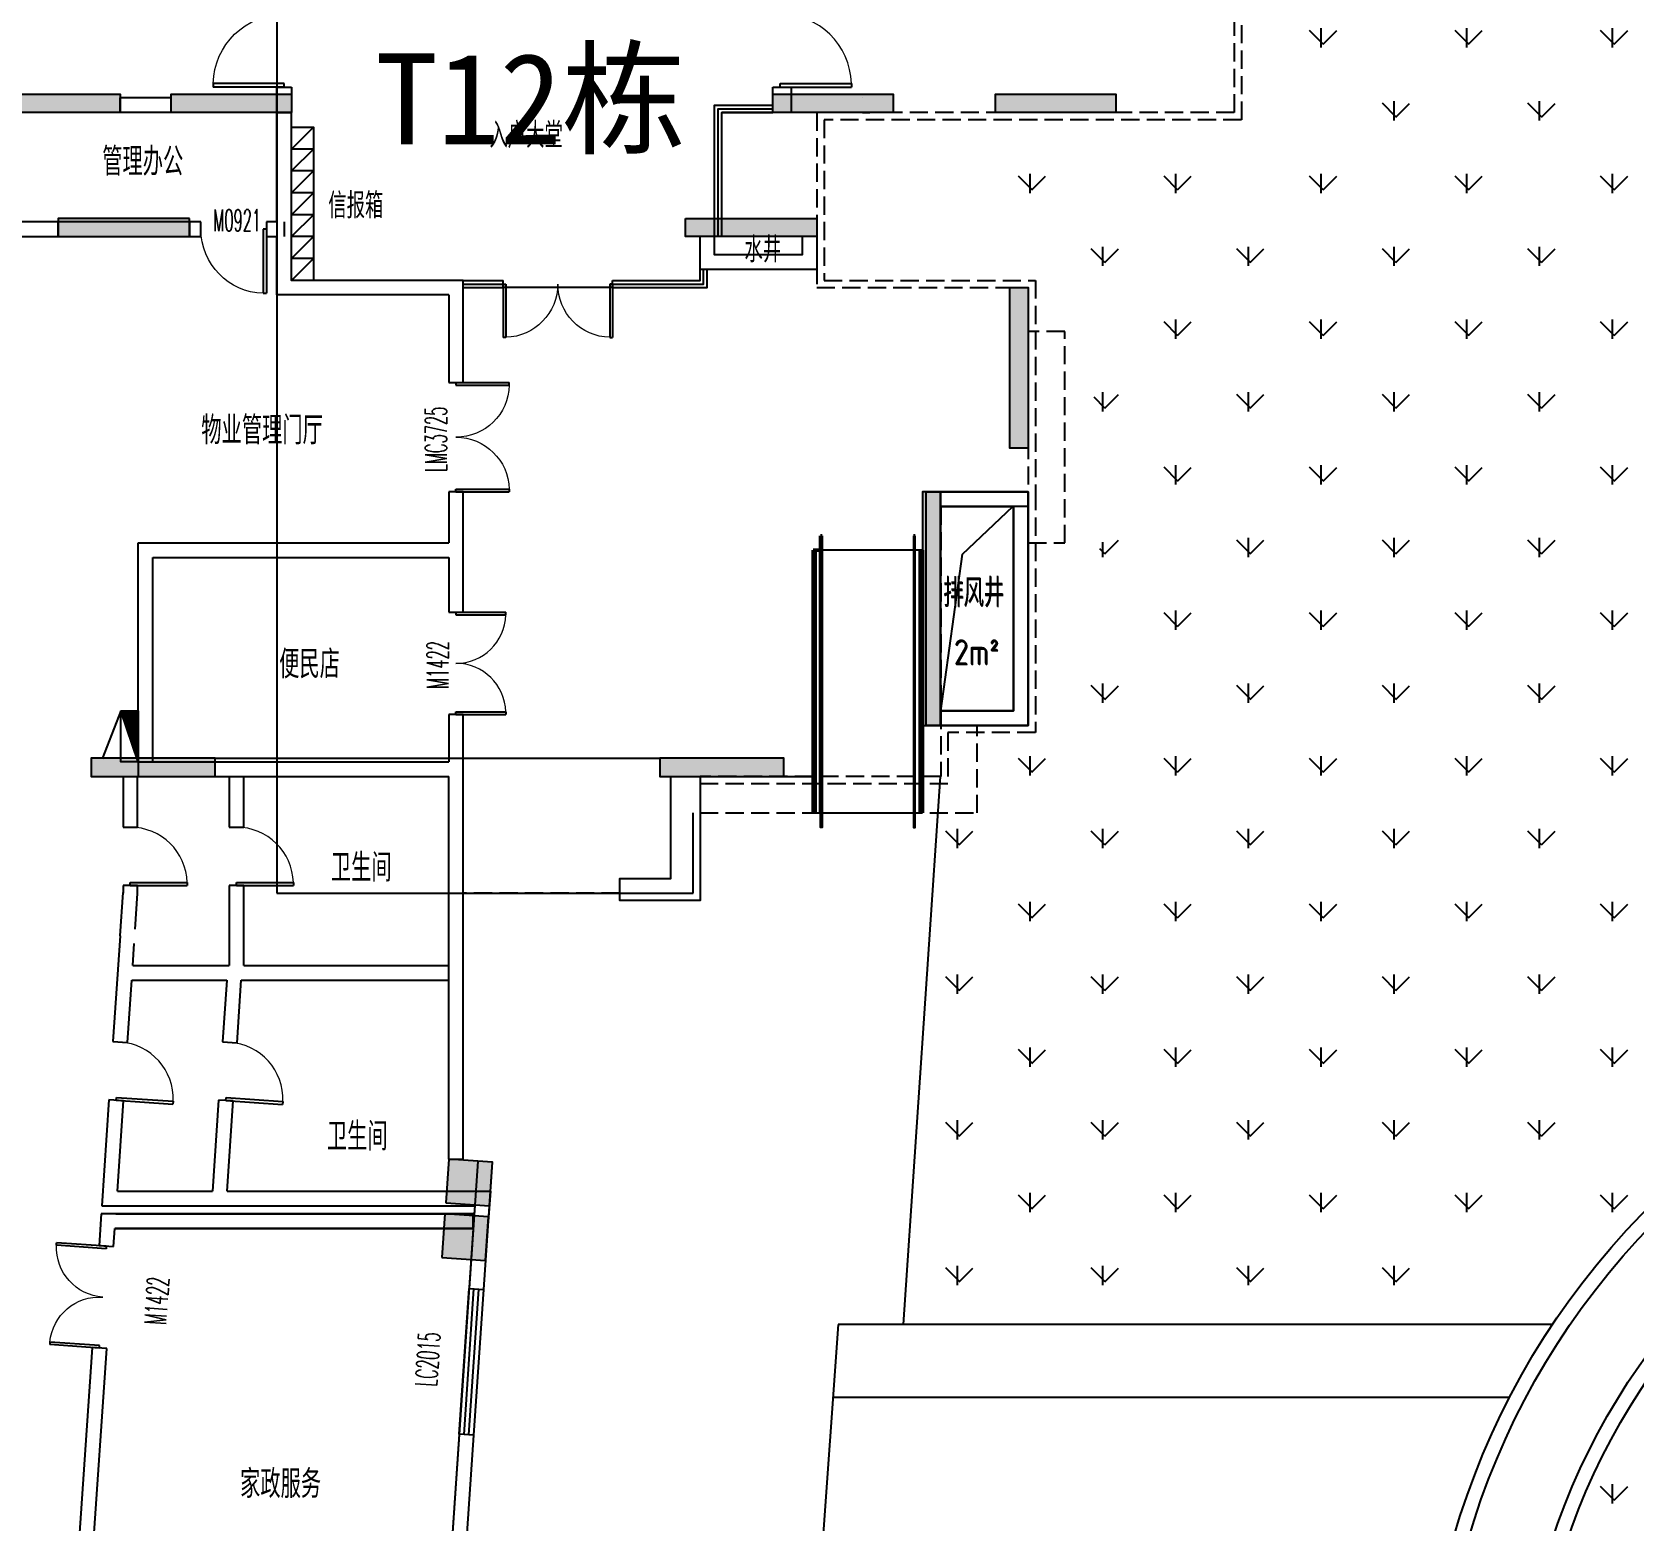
# Model space of a CAD drawing. Header units: millimetres. Extents: x 36720183 to 38160956, y 58934012 to 60388477.
# Drawn here: x 37422603 to 37444567, y 59413485 to 59433895 of the extents above; entities that cross this region are included whole.
import ezdxf

# ---------------------------------------------------------------- set-up
doc = ezdxf.new("R2010")
doc.units = ezdxf.units.MM
doc.header["$LTSCALE"] = 1000
doc.header["$MEASUREMENT"] = 0
doc.linetypes.add('DASH', pattern=[0.35, 0.25, -0.1])
doc.linetypes.add('X-A7-L1-PLAN$0$DOTE', pattern=[2.42, 2, -0.2, 0.02, -0.2])
for name, color, linetype in [('@ 绿化', 8, 'Continuous'), ('@YL', 2, 'Continuous'), ('C_Wall', 6, 'Continuous'), ('COLUMN', 9, 'Continuous'), ('DIM_LEAD', 3, 'Continuous'), ('j-建筑提资说明', 5, 'Continuous'), ('PUB_HATCH', 8, 'Continuous'), ('PUB_TEXT', 7, 'Continuous'), ('RMJM - P1 - P - 120-1$0$文字说明', 7, 'Continuous'), ('STAIR', 2, 'Continuous'), ('TEXT', 1, 'Continuous'), ('WALL', 4, 'Continuous'), ('WINDOW', 2, 'Continuous'), ('WINDOW_TEXT', 3, 'Continuous'), ('X-A7-L1-PLAN$0$240_STAIR_R', 1, 'Continuous'), ('X-A7-L1-PLAN$0$dote', 1, 'X-A7-L1-PLAN$0$DOTE'), ('水X-EQU', 200, 'Continuous'), ('绿地', 85, 'Continuous'), ('裙楼挑廊', 7, 'Continuous'), ('首层轮廓', 6, 'Continuous')]:
    doc.layers.add(name, color=color, linetype=linetype)
doc.layers.add('X-A7-L1-PLAN$0$230_Floors', color=1, linetype='Continuous', lineweight=50)
doc.styles.add('_TCH_WINDOW', font='SIMPLEX.shx', dxfattribs={"width": 0.7, "height": 3.5, "bigfont": 'GBCBIG.shx'})
doc.styles.add('RMJM - P1 - P - 120-1$0$RMJM_TEXT', font='ARIAL.TTF', dxfattribs={"height": 2.5})
doc.styles.get("Standard").update_dxf_attribs({"font": 'gbenor.shx', "bigfont": 'gbcbig.shx'})
pattern_1 = [(90, (0, 0), (-997.795475, 997.795475), [264.58066, -1731.01015]), (45, (0, 0), (-997.796155, 997.796155), [264.58066, -1146.51615]), (135, (0, 0), (-997.796155, -997.796155), [264.58066, -1146.51615])]

# ---------------------------------------------------------------- blocks, each defined once
blk = doc.blocks.new('gj1-0107')
at = {"layer": 'WALL', "color": 2}
for points in [[(42797580, 57714923), (42798980, 57714923), (42798980, 57711723), (42797580, 57711723)], [(42797780, 57714723), (42798780, 57714723), (42798780, 57711923), (42797780, 57711923)]]:
    blk.add_lwpolyline(points, close=True, dxfattribs=at)
at = {"layer": 'j-建筑提资说明', "color": 2, "insert": (42797968, 57712894), "char_height": 350, "width": 1174.39, "attachment_point": 1}
blk.add_mtext('2m² ', dxfattribs=at)
at = {"layer": 'PUB_TEXT', "color": 2}
blk.add_text('排风井', height=385.8, dxfattribs=at).set_placement((42797822, 57713341))
blk = doc.blocks.new('_FZH')
blk.add_lwpolyline([(-0.5, -0.5), (0.5, -0.5), (0.5, 0.5), (-0.5, 0.5)], close=True)
at = {"layer": 'PUB_HATCH'}
blk.add_solid([(-0.5, -0.5), (0.5, -0.5), (-0.5, 0.5), (0.5, 0.5)], dxfattribs=at)
blk = doc.blocks.new('A$C0E546E4F')
at = {"layer": '水X-EQU'}
h = blk.add_hatch(dxfattribs=at)
h.set_pattern_fill('ANSI31', color=256, scale=80, style=0)
h.set_pattern_definition([(45, (-34231878.309, -36246077.902), (-7.0710678119, 7.0710678119), [])])
h.paths.add_polyline_path([(0, 240), (0, 0), (700, 0)])
for p, q in [((0, 240), (659, 493)), ((700, 0), (0, 240))]:
    blk.add_line(p, q, dxfattribs=at)
blk.add_lwpolyline([(0, 240), (0, 0), (700, 0), (700, 240)], close=True, dxfattribs=at)
blk = doc.blocks.new('$DorLib2D$00000001')
for p, q in [((0.45, 0.975), (0.5, 0.975)), ((0.45, 0), (0.45, 0.975)), ((0.5, 0), (0.5, 0.975)), ((0.5, 0), (0.45, 0))]:
    blk.add_line(p, q)
at = {"lineweight": 13}
blk.add_arc((0.475, 0), 0.975, 91.4693, 180, dxfattribs=at)
blk = doc.blocks.new('$DorLib2D$00000002')
for p, q in [((-0.5, 0), (-0.5, 0.4875)), ((-0.475, 0.4875), (-0.5, 0.4875)), ((-0.475, 0), (-0.475, 0.4875)), ((0.475, 0), (0.475, 0.4875)), ((0.475, 0.4875), (0.5, 0.4875)), ((0.5, 0), (0.5, 0.4875)), ((-0.5, 0), (-0.475, 0)), ((0.5, 0), (0.475, 0))]:
    blk.add_line(p, q)
at = {"lineweight": 13}
for centre, start, end in [((-0.4875, 0), 0, 88.53072), ((0.4875, 0), 91.46928, 180)]:
    blk.add_arc(centre, 0.4875, start, end, dxfattribs=at)
blk = doc.blocks.new('scjg0112')
at = {"layer": 'C_Wall'}
h = blk.add_hatch(color=252, dxfattribs=at)
h.dxf.hatch_style = 1
h.paths.add_polyline_path([(4965705, -2297534), (4965705, -2297334), (4965455, -2297334), (4965455, -2298984), (4965705, -2298984)])
h.paths.add_polyline_path([(4965705, -2300284), (4965455, -2300284), (4965455, -2301934), (4965705, -2301934), (4965705, -2301734)])
h.paths.add_polyline_path([(4967305, -2301734), (4967055, -2301734), (4967055, -2305234), (4967305, -2305234)])
h.paths.add_polyline_path([(4969805, -2309034), (4969805, -2308834), (4969555, -2308834), (4969555, -2311034), (4969805, -2311034)])
h.paths.add_polyline_path([(4971005, -2311634), (4970755, -2311634), (4970755, -2314834), (4971005, -2314834)])
h.paths.add_polyline_path([(4974606, -2315284), (4972905, -2315284), (4972905, -2315534), (4973055, -2315534), (4973055, -2315534), (4974606, -2315534)])
h.paths.add_polyline_path([(4982405, -2315284), (4980705, -2315284), (4980705, -2315534), (4980855, -2315534), (4980855, -2315534), (4982405, -2315534)])
h.paths.add_polyline_path([(4984555, -2311634), (4984305, -2311634), (4984305, -2314834), (4984555, -2314834), (4984555, -2314734)])
h.paths.add_polyline_path([(4985755, -2308834), (4985505, -2308834), (4985505, -2309034), (4985505, -2311034), (4985755, -2311034)])
h.paths.add_polyline_path([(4982855, -2307884), (4981055, -2307884), (4981055, -2308134), (4982855, -2308134)])
h.paths.add_polyline_path([(4974255, -2307884), (4972455, -2307884), (4972455, -2308134), (4974255, -2308134)])
h.paths.add_polyline_path([(4973305, -2306184), (4973105, -2306184), (4971655, -2306184), (4971655, -2306434), (4973305, -2306434)])
h.paths.add_polyline_path([(4975655, -2306184), (4975455, -2306184), (4974005, -2306184), (4974005, -2306434), (4975655, -2306434)])
h.paths.add_polyline_path([(4970255, -2304334), (4970005, -2304334), (4970005, -2304984), (4969255, -2304984), (4969255, -2305234), (4970255, -2305234)])
h.paths.add_polyline_path([(4975655, -2303484), (4975405, -2303484), (4975405, -2304834), (4975905, -2304834), (4975905, -2304584), (4975655, -2304584)])
h.paths.add_polyline_path([(4975655, -2298234), (4977655, -2298234), (4977655, -2298984), (4977855, -2298984), (4977855, -2298034), (4975655, -2298034), (4975655, -2297334), (4975405, -2297334), (4975405, -2301034), (4975655, -2301034)])
h.paths.add_polyline_path([(4969755, -2297334), (4968355, -2297334), (4968155, -2297334), (4968155, -2297584), (4969755, -2297584)])
h.paths.add_polyline_path([(4979855, -2298234), (4980305, -2298234), (4980305, -2298034), (4979655, -2298034), (4979655, -2299684), (4979855, -2299684)])
h.paths.add_polyline_path([(4986955, -2296484), (4986705, -2296484), (4986705, -2296934), (4985655, -2296934), (4985655, -2297184), (4986955, -2297184)])
h.paths.add_polyline_path([(4990205, -2295484), (4989955, -2295484), (4989955, -2297184), (4990205, -2297184)])
h.paths.add_polyline_path([(4993955, -2295484), (4993705, -2295484), (4993705, -2295684), (4993705, -2297134), (4993955, -2297134)])
h.paths.add_polyline_path([(4993955, -2299784), (4993705, -2299784), (4993705, -2301384), (4993705, -2301584), (4993955, -2301584)])
h.paths.add_polyline_path([(4992355, -2301384), (4992105, -2301384), (4992105, -2304234), (4992105, -2304434), (4992355, -2304434)])
h.paths.add_polyline_path([(4987136, -2304234), (4986955, -2304234), (4986955, -2303634), (4986705, -2303634), (4986705, -2304834), (4986955, -2304834), (4986955, -2304484), (4987136, -2304484)])
h.paths.add_polyline_path([(4982505, -2303284), (4982255, -2303284), (4982255, -2304584), (4982001, -2304584), (4982001, -2304834), (4982505, -2304834)])
h.paths.add_polyline_path([(4983905, -2306184), (4983705, -2306184), (4982255, -2306184), (4982255, -2306434), (4983905, -2306434)])
h.paths.add_polyline_path([(4986955, -2306184), (4986755, -2306184), (4985305, -2306184), (4985305, -2306434), (4986955, -2306434)])
h.paths.add_polyline_path([(4982255, -2297534), (4982505, -2297534), (4982505, -2297184), (4982955, -2297184), (4982955, -2296934), (4982255, -2296934)])
h.paths.add_polyline_path([(4982505, -2298034), (4981805, -2298034), (4981805, -2298234), (4982255, -2298234), (4982255, -2299484), (4982505, -2299484)])
for points in [[(4973105, -2306184), (4973305, -2306184), (4973305, -2306434), (4971655, -2306434), (4971655, -2306184), (4973105, -2306184)], [(4975455, -2306184), (4975655, -2306184), (4975655, -2306434), (4974005, -2306434), (4974005, -2306184), (4975455, -2306184)], [(4983705, -2306184), (4983905, -2306184), (4983905, -2306434), (4982255, -2306434), (4982255, -2306184), (4983705, -2306184)], [(4986755, -2306184), (4986955, -2306184), (4986955, -2306434), (4985305, -2306434), (4985305, -2306184), (4986755, -2306184)], [(4974255, -2307884), (4972455, -2307884), (4972455, -2308134), (4974255, -2308134)], [(4981055, -2307884), (4982855, -2307884), (4982855, -2308134), (4981055, -2308134)], [(4985755, -2311034), (4985505, -2311034), (4985505, -2309034), (4985505, -2309034), (4985505, -2308834), (4985755, -2308834)], [(4984555, -2311634), (4984305, -2311634), (4984305, -2314834), (4984305, -2314834), (4984555, -2314834), (4984555, -2314734), (4984555, -2314734)], [(4974606, -2315534), (4974606, -2315284), (4972905, -2315284), (4972905, -2315534), (4973055, -2315534), (4973055, -2315534)], [(4982405, -2315534), (4982405, -2315284), (4980705, -2315284), (4980705, -2315534), (4980855, -2315534), (4980855, -2315534)]]:
    blk.add_lwpolyline(points, close=True, dxfattribs=at)
blk = doc.blocks.new('T10T12T13scpm')
at = {"color": 6}
for p, q in [((583614, 100266), (583314, 99966)), ((583614, 99966), (583314, 99666)), ((583614, 99966), (583314, 99966)), ((583614, 99666), (583314, 99366)), ((583614, 99666), (583314, 99666)), ((583614, 99366), (583314, 99066)), ((583614, 99366), (583314, 99366)), ((583614, 99066), (583314, 98766)), ((583614, 99066), (583314, 99066)), ((583614, 98766), (583314, 98466)), ((583614, 98766), (583314, 98766)), ((583614, 98466), (583314, 98166)), ((583614, 98466), (583314, 98466))]:
    blk.add_line(p, q, dxfattribs=at)
blk.add_lwpolyline([(583314, 100266), (583614, 100266), (583614, 98166), (583314, 98166), (583314, 100266)], dxfattribs=at)
at = {"layer": '@YL', "color": 6, "ltscale": 0.2}
blk.add_line((590064, 91366), (590464, 91366), dxfattribs=at)
blk.add_lwpolyline([(592214, 92266), (592511, 94413), (593205, 95066)], dxfattribs=at)
at = {"layer": 'C_Wall', "color": 6}
blk.add_lwpolyline([(592212, 95266), (592012, 95266), (592012, 92066), (592012, 92066), (592212, 92066), (592212, 92166), (592212, 92166)], close=True, dxfattribs=at)
at = {"layer": 'STAIR', "color": 6}
blk.add_line((587714, 98066), (586214, 98066), dxfattribs=at)
at = {"layer": 'WALL', "color": 6}
for p, q in [((583114, 100466), (583114, 100816)), ((583114, 100816), (583314, 100816)), ((583314, 100816), (583314, 100666)), ((589914, 100466), (589914, 100816)), ((589914, 100816), (590164, 100816)), ((590164, 100816), (590164, 100466)), ((581662, 100666), (580962, 100666)), ((580962, 100466), (580962, 100666)), ((581662, 100466), (581662, 100666)), ((591144, 100666), (591144, 100666)), ((581662, 100466), (580962, 100466)), ((583112, 98966), (583112, 100466)), ((583112, 100466), (583312, 100466)), ((583214, 100466), (583114, 100466)), ((583312, 98966), (583312, 100466)), ((590014, 100466), (589214, 100466)), ((591133, 100466), (590014, 100466)), ((591144, 100466), (591244, 100466)), ((582071, 98966), (579512, 98966)), ((580112, 98766), (580112, 98966)), ((581913, 98966), (581913, 98766)), ((582071, 98766), (582071, 98966)), ((583112, 98966), (582971, 98966)), ((582971, 98966), (582971, 98766)), ((583213, 98966), (583213, 98766)), ((583312, 98166), (583312, 98966)), ((579312, 98766), (582071, 98766)), ((582971, 98766), (583112, 98766)), ((583112, 97966), (583112, 98766)), ((585468, 97966), (583112, 97966)), ((585668, 98166), (583312, 98166)), ((585468, 97966), (585468, 96766)), ((585668, 96766), (585668, 98166)), ((585468, 96766), (585668, 96766)), ((585668, 95266), (585468, 95266)), ((585468, 95266), (585468, 94566)), ((585668, 94366), (585668, 95266)), ((581212, 94566), (585468, 94566)), ((581212, 91566), (581212, 94566)), ((581412, 94366), (585468, 94366)), ((581412, 91566), (581412, 94366)), ((585468, 94366), (585468, 93616)), ((585668, 93616), (585668, 94366)), ((585468, 93616), (585668, 93616)), ((585668, 92216), (585468, 92216)), ((585468, 92216), (585468, 91566)), ((585668, 91366), (585668, 92216)), ((581212, 91566), (581412, 91566)), ((581212, 91566), (585468, 91566)), ((581212, 91566), (581212, 91366)), ((581003, 91366), (581003, 90670)), ((581203, 90670), (581203, 91366)), ((581212, 91366), (585468, 91366)), ((582459, 91366), (582459, 90670)), ((582659, 90670), (582659, 91366)), ((585468, 86120), (585468, 91366)), ((585668, 86120), (585668, 91366)), ((581003, 90670), (581203, 90670)), ((582459, 90670), (582659, 90670)), ((581203, 89870), (581003, 89870)), ((581003, 89870), (581003, 89766)), ((581203, 89766), (581203, 89870)), ((582659, 89870), (582459, 89870)), ((582459, 89870), (582459, 88774)), ((582659, 88774), (582659, 89870)), ((580963, 89181), (581003, 89773)), ((581170, 89274), (581203, 89759)), ((580963, 89181), (580864, 87731)), ((581136, 88774), (581156, 89074)), ((581136, 88774), (582459, 88774)), ((582659, 88774), (585468, 88774)), ((581064, 87718), (581122, 88574)), ((581122, 88574), (582425, 88574)), ((582425, 88574), (582368, 87728)), ((582567, 87715), (582625, 88574)), ((582625, 88574), (585468, 88574)), ((580864, 87731), (581064, 87718)), ((582368, 87728), (582567, 87715)), ((580810, 86933), (580711, 85481)), ((581010, 86920), (580810, 86933)), ((580925, 85681), (581010, 86920)), ((582313, 86930), (582228, 85681)), ((582513, 86917), (582313, 86930)), ((582429, 85681), (582513, 86917)), ((585468, 86120), (585668, 86120)), ((585867, 86093), (585748, 84346)), ((586067, 86080), (585867, 86093)), ((585948, 84333), (586067, 86080)), ((580925, 85681), (582228, 85681)), ((582429, 85681), (585473, 85681)), ((585473, 85681), (586040, 85681)), ((586040, 85681), (586011, 85264)), ((580711, 85481), (582322, 85481)), ((582322, 85481), (585373, 85481)), ((585373, 85481), (585826, 85481)), ((585826, 85481), (585818, 85371)), ((580704, 85371), (580674, 84934)), ((585805, 85371), (580704, 85371)), ((580904, 85371), (585818, 85371)), ((585805, 85171), (585805, 85371)), ((580874, 84921), (580891, 85171)), ((580891, 85171), (585805, 85171)), ((585805, 85171), (580891, 85171)), ((585805, 85171), (585288, 77585)), ((580674, 84934), (580874, 84921)), ((585748, 84346), (585948, 84333)), ((580579, 83538), (580294, 79338)), ((580493, 79325), (580779, 83524)), ((580779, 83524), (580579, 83538)), ((585613, 82351), (585507, 80800)), ((585812, 82337), (585613, 82351)), ((585707, 80787), (585812, 82337))]:
    blk.add_line(p, q, dxfattribs=at)
for points in [[(590514, 98766), (590514, 98316), (588914, 98316), (588914, 98766)], [(590314, 98766), (590314, 98516), (589114, 98516), (589114, 98766)], [(592214, 92066), (593414, 92066), (593414, 95266), (592214, 95266)], [(592214, 92266), (593214, 92266), (593214, 95066), (592214, 95066)], [(588914, 91366), (588914, 89766), (588914, 89666), (587814, 89666), (587814, 89966), (588514, 89966), (588514, 91366)], [(588914, 91366), (588914, 89766), (588914, 89666), (587814, 89666), (587814, 89966), (588514, 89966), (588514, 91366)]]:
    blk.add_lwpolyline(points, dxfattribs=at)
at = {"layer": 'WINDOW', "color": 6}
for p, q in [((589214, 99066), (589214, 100266)), ((586214, 98066), (586214, 98166)), ((586966, 98066), (586962, 98066)), ((587714, 98066), (587714, 98166)), ((582265, 91616), (588364, 91616)), ((585613, 82351), (585748, 84346)), ((585679, 82346), (585815, 84342)), ((585746, 82342), (585881, 84337)), ((585812, 82337), (585948, 84333))]:
    blk.add_line(p, q, dxfattribs=at)
for points in [[(589114, 98766), (589114, 100566), (589914, 100566)], [(589164, 98766), (589164, 100516), (589914, 100516)], [(589214, 98766), (589214, 100466), (589914, 100466)], [(587714, 98066), (589014, 98066), (589014, 98316)], [(587714, 98116), (588964, 98116), (588964, 98316)], [(587714, 98166), (588914, 98166), (588914, 98316)], [(585668, 98166), (586214, 98166)], [(585668, 98116), (586214, 98116)], [(585668, 98066), (586214, 98066)], [(586962, 98066), (586966, 98066)]]:
    blk.add_lwpolyline(points, dxfattribs=at)
at = {"layer": 'X-A7-L1-PLAN$0$230_Floors', "color": 6}
for p, q in [((590589, 94666), (590564, 94666)), ((590564, 90866), (590564, 94666)), ((591864, 94666), (591839, 94666)), ((590564, 94466), (590464, 94466)), ((590464, 90866), (590464, 94466)), ((590494, 90866), (590494, 94466)), ((591934, 90866), (591934, 94466)), ((591964, 90866), (591964, 94466))]:
    blk.add_line(p, q, dxfattribs=at)
at = {"layer": 'X-A7-L1-PLAN$0$240_STAIR_R', "color": 6}
for points in [[(590464, 90866), (590564, 90866)], [(590589, 90866), (591839, 90866)], [(591864, 90866), (591964, 90866)]]:
    blk.add_lwpolyline(points, dxfattribs=at)
at = {"layer": 'X-A7-L1-PLAN$0$dote', "color": 6, "linetype": 'ByBlock'}
blk.add_line((591839, 94466), (590589, 94466), dxfattribs=at)
for points in [[(590589, 94666), (590589, 90667), (590564, 90667), (590564, 94666)], [(591839, 94666), (591839, 90667), (591864, 90667), (591864, 94666)], [(591964, 94466), (591864, 94466)]]:
    blk.add_lwpolyline(points, dxfattribs=at)
at = {"layer": '首层轮廓', "color": 6, "linetype": 'DASH'}
blk.add_line((587814, 89766), (585668, 89766), dxfattribs=at)
for points in [[(596239, 102466), (596239, 100466), (590514, 100466), (590514, 98066), (593414, 98066), (593414, 95266), (593414, 95066), (592214, 95066), (592214, 91366), (588914, 91366), (588914, 89666), (587814, 89666), (587814, 89766), (585668, 89766)], [(590214, 112016), (594714, 112016), (594714, 110016), (597514, 110016), (597514, 111516), (601714, 111516), (601714, 105216), (600114, 105216), (600114, 102366), (596339, 102366), (596339, 100366), (590614, 100366), (590614, 98166), (593514, 98166), (593514, 95266), (593514, 91966), (592314, 91966), (592314, 91266), (588914, 91266)], [(593414, 94566), (593914, 94566), (593914, 97466), (593414, 97466)], [(588914, 91366), (588914, 90866), (592714, 90866), (592714, 92066)]]:
    blk.add_lwpolyline(points, dxfattribs=at)
at = {"layer": 'C_Wall', "color": 6}
blk.add_blockref('scjg0112', (-4392341, 2406900), dxfattribs=at)
at = {"layer": 'COLUMN', "color": 6, "xscale": 599.9999999767169, "yscale": 599.9999999767169, "zscale": 599.9999999767169, "rotation": 356.1108918344287}
for p in [(585747, 85801), (585696, 85051)]:
    blk.add_blockref('_FZH', p, dxfattribs=at)
at = {"layer": 'WINDOW', "color": 6}
for name, p, xscale, yscale, zscale, rotation in [('$DorLib2D$00000001', (583214, 101316), -1000, 1000, 1000, 90), ('$DorLib2D$00000001', (590014, 101316), 1000, 1000, 1000, 270), ('$DorLib2D$00000002', (586964, 98116), -1500, 1500, -1500, 180), ('$DorLib2D$00000001', (581103, 90270), 800, 800, -800, 270), ('$DorLib2D$00000001', (582559, 90270), 800, 800, -800, 270), ('$DorLib2D$00000001', (580937, 87326), 799.9999999999986, 799.9999999999986, -799.9999999999987, 266.1108918742481), ('$DorLib2D$00000001', (582440, 87322), 800.0000000000001, 800.0000000000001, -800.0000000000001, 266.1108916306636)]:
    blk.add_blockref(name, p, dxfattribs=dict(at, xscale=xscale, yscale=yscale, zscale=zscale, rotation=rotation))
ref = blk.add_blockref('$DorLib2D$00000001', (582521, 98866), dxfattribs=dict(at, xscale=-900, yscale=900, zscale=900, rotation=179.9999996805142))
ref.add_attrib('A', 'M0921', (582241, 98842), dxfattribs={"layer": 'WINDOW_TEXT', "color": 0, "height": 297.5, "rotation": 360, "style": '_TCH_WINDOW', "width": 0.494118})
ref = blk.add_blockref('$DorLib2D$00000002', (585568, 96016), dxfattribs=dict(at, xscale=-1500, yscale=1500, zscale=1500, rotation=270))
ref.add_attrib('A', 'LMC3725', (585442, 95540), dxfattribs={"layer": 'WINDOW_TEXT', "color": 0, "height": 297.5, "rotation": 90, "style": '_TCH_WINDOW', "width": 0.494118})
ref = blk.add_blockref('$DorLib2D$00000002', (585568, 92916), dxfattribs=dict(at, xscale=1400, yscale=1400, zscale=-1400, rotation=270))
ref.add_attrib('A', 'M1422', (585467, 92566), dxfattribs={"layer": 'WINDOW_TEXT', "color": 0, "height": 297.5, "rotation": 90, "style": '_TCH_WINDOW', "width": 0.494118})
ref = blk.add_blockref('$DorLib2D$00000002', (580726, 84229), dxfattribs=dict(at, xscale=-1400, yscale=1400, zscale=-1400, rotation=86.11089209442332))
ref.add_attrib('A', 'M1422', (581591, 83841), dxfattribs={"layer": 'WINDOW_TEXT', "color": 0, "height": 297.5, "rotation": 86.1109, "style": '_TCH_WINDOW', "width": 0.494118})
at = {"layer": '水X-EQU', "color": 6, "xscale": -1, "rotation": 89.99154826650857}
blk.add_blockref('A$C0E546E4F', (581212, 92266), dxfattribs=at)
at = {"layer": 'DIM_LEAD', "color": 6}
for s, p in [('管理办公', (580718, 99601)), ('物业管理门厅', (582076, 95918)), ('便民店', (583144, 92711)), ('卫生间', (583852, 89923)), ('卫生间', (583798, 86238)), ('家政服务', (582608, 81475))]:
    blk.add_text(s, height=385.8, dxfattribs=at).set_placement(p)
at = {"layer": 'j-建筑提资说明', "color": 6, "insert": (592393, 93246), "char_height": 350, "width": 1174.39, "attachment_point": 1}
blk.add_mtext('2m² ', dxfattribs=at)
at = {"layer": 'PUB_TEXT', "color": 6}
blk.add_text('排风井', height=385.8, dxfattribs=at).set_placement((592248, 93693))
at = {"layer": 'RMJM - P1 - P - 120-1$0$文字说明', "color": 6, "insert": (588723, 101280), "char_height": 1250, "width": 25500, "attachment_point": 3, "style": 'RMJM - P1 - P - 120-1$0$RMJM_TEXT'}
blk.add_mtext('{\\fSimSun|b0|i0|c134|p2;T12栋}', dxfattribs=at)
at = {"layer": 'TEXT', "color": 6}
for s, p in [('入户大堂', (586026, 99981)), ('信报箱', (583817, 99016)), ('水井', (589523, 98412))]:
    blk.add_text(s, height=350, dxfattribs=at).set_placement(p)
at = {"layer": 'WINDOW_TEXT', "color": 6, "style": '_TCH_WINDOW', "width": 0.494118}
blk.add_text('LC2015', height=297.5, rotation=86.1086, dxfattribs=at).set_placement((585304, 82995))

msp = doc.modelspace()

# ---------------------------------------------------------------- hatches: boundary and pattern name
at = {"layer": '@ 绿化', "linetype": 'Continuous'}
h = msp.add_hatch(dxfattribs=at)
h.set_pattern_fill('GRASS', color=256, scale=500, style=0)
h.set_pattern_definition(pattern_1)
edge = h.paths.add_edge_path()
edge.add_line((37432956, 59445741), (37433179, 59449741))
edge.add_line((37433179, 59449741), (37519148, 59449741))
edge.add_line((37519148, 59449741), (37519257, 59445741))
edge.add_line((37519257, 59445741), (37485072, 59445741))
edge.add_arc((37485072, 59439741), 6000, 90, 180)
edge.add_line((37479072, 59439741), (37479072, 59415243))
edge.add_line((37479072, 59415243), (37475072, 59415243))
edge.add_line((37475072, 59415243), (37475072, 59439741))
edge.add_arc((37469072, 59439741), 6000, 0, 90)
edge.add_line((37469072, 59445741), (37432956, 59445741))
h = msp.add_hatch(dxfattribs=at)
h.set_pattern_fill('GRASS', color=256, scale=500, style=0)
h.set_pattern_definition(pattern_1)
h.paths.add_polyline_path([(37434573, 59416517), (37435023, 59422954), (37435562, 59423014), (37437394, 59427145), (37436922, 59430731), (37434688, 59431360), (37436953, 59432429), (37440037, 59432712), (37439888, 59434328), (37443575, 59434667), (37443907, 59437179), (37445386, 59437179), (37446267, 59434128), (37449665, 59434791), (37451571, 59432891), (37455203, 59431832), (37452025, 59430322), (37452772, 59427191), (37453971, 59420790), (37450301, 59420692), (37447885, 59419937), (37444583, 59417595), (37440756, 59416534), (37434565, 59416426)])
h = msp.add_hatch(dxfattribs=at)
h.set_pattern_fill('GRASS', color=256, scale=500, style=0)
h.set_pattern_definition(pattern_1)
edge = h.paths.add_edge_path()
edge.add_line((37449010, 59404743), (37443777, 59404743))
edge.add_arc((37503344, 59413928), 60271, 183.41823, 188.76641, ccw=False)
edge.add_arc((37452402, 59410249), 9222, 78.6197, 179.4661, ccw=False)
edge.add_line((37454222, 59419290), (37454222, 59418990))
edge.add_line((37454222, 59418990), (37458572, 59418990))
edge.add_line((37458572, 59418990), (37458572, 59414376))
edge.add_arc((37463681, 59399743), 15500, 109.2483, 161.1809)

# ---------------------------------------------------------------- linework, layer by layer
at = {"layer": '@YL'}
for p, q in [((37434550, 59416179), (37435061, 59423691)), ((37431669, 59422091), (37431669, 59423191)), ((37429066, 59422091), (37431669, 59422091)), ((37433655, 59416179, 0), (37431558, 59386867, 0))]:
    msp.add_line(p, q, dxfattribs=at)
for points in [[(37442261, 59404743, -0.014985), (37441730, 59409309, -0.501775), (37454222, 59420674)], [(37443777, 59404743, -0.015747), (37443224, 59409447, -0.512251), (37454222, 59419141)]]:
    msp.add_lwpolyline(points, format="xyb", dxfattribs=at)
at = {"layer": '@YL', "color": 8}
for points in [[(37442463, 59404743, -0.015085), (37441929, 59409328, -0.502989), (37454222, 59420470)], [(37443575, 59404743, -0.015643), (37443025, 59409429, -0.510648), (37454222, 59419346)]]:
    msp.add_lwpolyline(points, format="xyb", dxfattribs=at)
at = {"layer": '@YL', "elevation": 0}
for points in [[(37443450, 59416179), (37433655, 59416179)], [(37442860, 59415179), (37433584, 59415179)]]:
    msp.add_lwpolyline(points, dxfattribs=at)
at = {"layer": '绿地'}
for p, q in [((37425962, 59434341), (37425962, 59422091)), ((37425962, 59422091), (37429066, 59422091))]:
    msp.add_line(p, q, dxfattribs=at)

# ---------------------------------------------------------------- block references
msp.add_blockref('T10T12T13scpm', (36842848, 59332325))
at = {"layer": '裙楼挑廊', "color": 0}
msp.add_blockref('gj1-0107', (-5362719, 1712668), dxfattribs=at)

doc.saveas('drawing.dxf')
